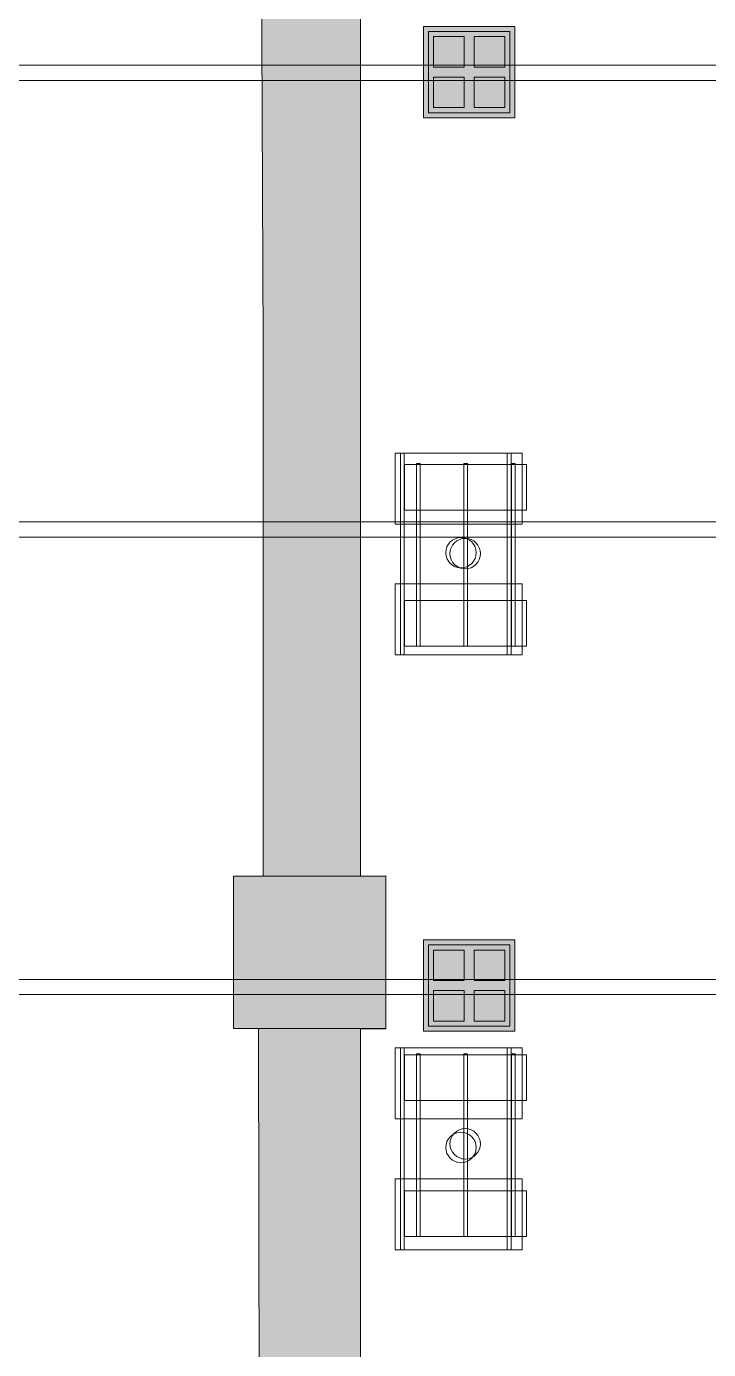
# Model space of a CAD drawing. Header units: inches. Extents: x -10671 to 1761, y -674 to 7170.
# Drawn here: x -3073 to -2804, y 2755 to 3276 of the extents above; entities that cross this region are included whole.
import ezdxf

# ---------------------------------------------------------------- set-up
doc = ezdxf.new("R2010")
doc.units = ezdxf.units.IN
doc.header["$LTSCALE"] = 19.2
doc.header["$MEASUREMENT"] = 0
for name, color, linetype, lineweight, true_color in [('DWG-bldg-utility box', 3, 'Continuous', 18, 0x00ff00), ('PDF', 6, 'Continuous', 5, 0xff00ff), ('Venue-Ceiling-HVAC', 7, 'Continuous', 5, 0xbbbbbb), ('Venue-Rigging Steel-High', 7, 'Continuous', 5, 0x800000)]:
    doc.layers.add(name, color=color, linetype=linetype, lineweight=lineweight, true_color=true_color)
doc.layers.add('Venue-Ceiling-Lights', color=7, linetype='Continuous', lineweight=5)
doc.layers.add('Venue-Floor Pockets', color=7, linetype='Continuous', lineweight=5)

# ---------------------------------------------------------------- blocks, each defined once
blk = doc.blocks.new('FLOORBOX')
at = {"layer": 'Venue-Floor Pockets', "linetype": 'Continuous', "lineweight": 0, "true_color": 0xaaaaaa}
blk.add_hatch(color=253, dxfattribs=at).paths.add_polyline_path([(-18, 18), (18, 18), (18, -18), (-18, -18)])
at = {"layer": 'Venue-Floor Pockets', "linetype": 'Continuous', "lineweight": 0, "true_color": 0xbbbbbb}
blk.add_hatch(color=9, dxfattribs=at).paths.add_polyline_path([(-16, 16), (16, 16), (16, -16), (-16, -16)])
at = {"layer": 'Venue-Floor Pockets', "linetype": 'Continuous', "lineweight": 0, "true_color": 0xdddddd}
for points in [[(-14, 14), (-2, 14), (-2, 2), (-14, 2)], [(2, 14), (14, 14), (14, 2), (2, 2)], [(-14, -2), (-2, -2), (-2, -14), (-14, -14)], [(2, -2), (14, -2), (14, -14), (2, -14)]]:
    blk.add_hatch(color=254, dxfattribs=at).paths.add_polyline_path(points)
at = {"layer": 'Venue-Floor Pockets', "color": 7, "linetype": 'Continuous', "lineweight": 5, "flags": 128}
for points in [[(-18, 18), (18, 18), (18, -18), (-18, -18)], [(-16, 16), (16, 16), (16, -16), (-16, -16)], [(-14, 14), (-2, 14), (-2, 2), (-14, 2)], [(2, 14), (14, 14), (14, 2), (2, 2)], [(-14, -2), (-2, -2), (-2, -14), (-14, -14)], [(2, -2), (14, -2), (14, -14), (2, -14)]]:
    blk.add_lwpolyline(points, close=True, dxfattribs=at)
blk = doc.blocks.new('Group-1332-1')
at = {"layer": 'Venue-Ceiling-HVAC'}
for points in [[(-2991.11, 2881.37, 360.05), (-2991.11, 2881.37, 390.05), (-2991.11, 2941.37, 390.05), (-2991.11, 2941.37, 360.05)], [(-2931.11, 2881.37, 360.05), (-2991.11, 2881.37, 360.05), (-2991.11, 2941.37, 360.05), (-2931.11, 2941.37, 360.05)], [(-2931.11, 2881.37, 390.05), (-2991.11, 2881.37, 390.05), (-2991.11, 2941.37, 390.05), (-2931.11, 2941.37, 390.05)], [(-2991.11, 2941.37, 360.05), (-2991.11, 2941.37, 390.05), (-2931.11, 2941.37, 390.05), (-2931.11, 2941.37, 360.05)], [(-2931.11, 2941.37, 360.05), (-2931.11, 2941.37, 390.05), (-2931.11, 2881.37, 390.05), (-2931.11, 2881.37, 360.05)], [(-2931.11, 2881.37, 360.05), (-2931.11, 2881.37, 390.05), (-2991.11, 2881.37, 390.05), (-2991.11, 2881.37, 360.05)]]:
    blk.add_3dface(points, dxfattribs=at)
blk = doc.blocks.new('Group-1465-1')
at = {"layer": 'PDF'}
for points, invisible_edges in [([(-2905.7, 3069.7, 398), (-2905.36, 3070.83, 398), (-2904.8, 3071.87, 398), (-2905.7, 3069.7, 398)], 12), ([(-2905.7, 3067.36, 398), (-2905.7, 3069.7, 398), (-2904.8, 3071.87, 398), (-2905.7, 3067.36, 398)], 15), ([(-2904.05, 3064.29, 398), (-2905.7, 3067.36, 398), (-2904.8, 3071.87, 398), (-2904.05, 3064.29, 398)], 15), ([(-2904.8, 3071.87, 388), (-2905.36, 3070.83, 388), (-2905.7, 3069.7, 388), (-2904.8, 3071.87, 388)], 12), ([(-2904.8, 3071.87, 388), (-2905.7, 3069.7, 388), (-2905.7, 3067.36, 388), (-2904.8, 3071.87, 388)], 15), ([(-2904.8, 3071.87, 388), (-2905.7, 3067.36, 388), (-2904.05, 3064.29, 388), (-2904.8, 3071.87, 388)], 15), ([(-2904.8, 3071.87, 398), (-2903.15, 3073.52, 398), (-2899.81, 3074.53, 398), (-2904.8, 3071.87, 398)], 15), ([(-2904.8, 3071.87, 398), (-2899.81, 3074.53, 398), (-2894.82, 3071.87, 398), (-2904.8, 3071.87, 398)], 15), ([(-2899.81, 3074.53, 388), (-2903.15, 3073.52, 388), (-2904.8, 3071.87, 388), (-2899.81, 3074.53, 388)], 15), ([(-2894.82, 3071.87, 388), (-2899.81, 3074.53, 388), (-2904.8, 3071.87, 388), (-2894.82, 3071.87, 388)], 15), ([(-2904.8, 3071.87, 398), (-2904.05, 3072.78, 398), (-2903.15, 3073.52, 398), (-2904.8, 3071.87, 398)], 12), ([(-2903.15, 3073.52, 388), (-2904.05, 3072.78, 388), (-2904.8, 3071.87, 388), (-2903.15, 3073.52, 388)], 12), ([(-2904.05, 3064.29, 398), (-2904.8, 3071.87, 398), (-2894.82, 3071.87, 398), (-2904.05, 3064.29, 398)], 15), ([(-2904.8, 3071.87, 388), (-2904.05, 3064.29, 388), (-2895.57, 3064.29, 388), (-2904.8, 3071.87, 388)], 15), ([(-2895.57, 3064.29, 388), (-2894.82, 3071.87, 388), (-2904.8, 3071.87, 388), (-2895.57, 3064.29, 388)], 15), ([(-2894.82, 3071.87, 398), (-2895.57, 3064.29, 398), (-2904.05, 3064.29, 398), (-2894.82, 3071.87, 398)], 15), ([(-2903.15, 3073.52, 398), (-2902.11, 3074.08, 398), (-2899.81, 3074.53, 398), (-2903.15, 3073.52, 398)], 14), ([(-2899.81, 3074.53, 388), (-2902.11, 3074.08, 388), (-2903.15, 3073.52, 388), (-2899.81, 3074.53, 388)], 13), ([(-2902.11, 3074.08, 398), (-2900.98, 3074.42, 398), (-2899.81, 3074.53, 398), (-2902.11, 3074.08, 398)], 12), ([(-2899.81, 3074.53, 388), (-2900.98, 3074.42, 388), (-2902.11, 3074.08, 388), (-2899.81, 3074.53, 388)], 12), ([(-2899.81, 3074.53, 398), (-2898.64, 3074.42, 398), (-2896.48, 3073.52, 398), (-2899.81, 3074.53, 398)], 14), ([(-2899.81, 3074.53, 398), (-2896.48, 3073.52, 398), (-2894.82, 3071.87, 398), (-2899.81, 3074.53, 398)], 15), ([(-2896.48, 3073.52, 388), (-2898.64, 3074.42, 388), (-2899.81, 3074.53, 388), (-2896.48, 3073.52, 388)], 13), ([(-2894.82, 3071.87, 388), (-2896.48, 3073.52, 388), (-2899.81, 3074.53, 388), (-2894.82, 3071.87, 388)], 15), ([(-2898.64, 3074.42, 398), (-2897.52, 3074.08, 398), (-2896.48, 3073.52, 398), (-2898.64, 3074.42, 398)], 12), ([(-2896.48, 3073.52, 388), (-2897.52, 3074.08, 388), (-2898.64, 3074.42, 388), (-2896.48, 3073.52, 388)], 12), ([(-2896.48, 3073.52, 398), (-2895.57, 3072.78, 398), (-2894.82, 3071.87, 398), (-2896.48, 3073.52, 398)], 12), ([(-2894.82, 3071.87, 388), (-2895.57, 3072.78, 388), (-2896.48, 3073.52, 388), (-2894.82, 3071.87, 388)], 12), ([(-2894.82, 3071.87, 398), (-2893.93, 3067.36, 398), (-2895.57, 3064.29, 398), (-2894.82, 3071.87, 398)], 15), ([(-2895.57, 3064.29, 388), (-2893.93, 3067.36, 388), (-2894.82, 3071.87, 388), (-2895.57, 3064.29, 388)], 15), ([(-2894.82, 3071.87, 398), (-2894.27, 3070.83, 398), (-2893.93, 3069.7, 398), (-2894.82, 3071.87, 398)], 12), ([(-2894.82, 3071.87, 398), (-2893.93, 3069.7, 398), (-2893.93, 3067.36, 398), (-2894.82, 3071.87, 398)], 15), ([(-2893.93, 3069.7, 388), (-2894.27, 3070.83, 388), (-2894.82, 3071.87, 388), (-2893.93, 3069.7, 388)], 12), ([(-2893.93, 3067.36, 388), (-2893.93, 3069.7, 388), (-2894.82, 3071.87, 388), (-2893.93, 3067.36, 388)], 15), ([(-2905.7, 3067.36, 398), (-2905.81, 3068.53, 398), (-2905.7, 3069.7, 398), (-2905.7, 3067.36, 398)], 12), ([(-2905.7, 3069.7, 388), (-2905.81, 3068.53, 388), (-2905.7, 3067.36, 388), (-2905.7, 3069.7, 388)], 12), ([(-2904.05, 3064.29, 398), (-2905.36, 3066.24, 398), (-2905.7, 3067.36, 398), (-2904.05, 3064.29, 398)], 13), ([(-2905.7, 3067.36, 388), (-2905.36, 3066.24, 388), (-2904.05, 3064.29, 388), (-2905.7, 3067.36, 388)], 14), ([(-2904.05, 3064.29, 398), (-2904.8, 3065.2, 398), (-2905.36, 3066.24, 398), (-2904.05, 3064.29, 398)], 12), ([(-2905.36, 3066.24, 388), (-2904.8, 3065.2, 388), (-2904.05, 3064.29, 388), (-2905.36, 3066.24, 388)], 12), ([(-2893.93, 3067.36, 398), (-2894.27, 3066.24, 398), (-2895.57, 3064.29, 398), (-2893.93, 3067.36, 398)], 14), ([(-2895.57, 3064.29, 388), (-2894.27, 3066.24, 388), (-2893.93, 3067.36, 388), (-2895.57, 3064.29, 388)], 13), ([(-2894.27, 3066.24, 398), (-2894.82, 3065.2, 398), (-2895.57, 3064.29, 398), (-2894.27, 3066.24, 398)], 12), ([(-2895.57, 3064.29, 388), (-2894.82, 3065.2, 388), (-2894.27, 3066.24, 388), (-2895.57, 3064.29, 388)], 12), ([(-2893.93, 3069.7, 398), (-2893.81, 3068.53, 398), (-2893.93, 3067.36, 398), (-2893.93, 3069.7, 398)], 12), ([(-2893.93, 3067.36, 388), (-2893.81, 3068.53, 388), (-2893.93, 3069.7, 388), (-2893.93, 3067.36, 388)], 12), ([(-2902.11, 3062.99, 398), (-2903.15, 3063.54, 398), (-2904.05, 3064.29, 398), (-2902.11, 3062.99, 398)], 12), ([(-2899.81, 3062.53, 398), (-2902.11, 3062.99, 398), (-2904.05, 3064.29, 398), (-2899.81, 3062.53, 398)], 15), ([(-2895.57, 3064.29, 398), (-2899.81, 3062.53, 398), (-2904.05, 3064.29, 398), (-2895.57, 3064.29, 398)], 15), ([(-2904.05, 3064.29, 388), (-2903.15, 3063.54, 388), (-2902.11, 3062.99, 388), (-2904.05, 3064.29, 388)], 12), ([(-2904.05, 3064.29, 388), (-2902.11, 3062.99, 388), (-2899.81, 3062.53, 388), (-2904.05, 3064.29, 388)], 15), ([(-2904.05, 3064.29, 388), (-2899.81, 3062.53, 388), (-2895.57, 3064.29, 388), (-2904.05, 3064.29, 388)], 15), ([(-2899.81, 3062.53, 398), (-2900.98, 3062.65, 398), (-2902.11, 3062.99, 398), (-2899.81, 3062.53, 398)], 12), ([(-2902.11, 3062.99, 388), (-2900.98, 3062.65, 388), (-2899.81, 3062.53, 388), (-2902.11, 3062.99, 388)], 12), ([(-2895.57, 3064.29, 398), (-2896.48, 3063.54, 398), (-2899.81, 3062.53, 398), (-2895.57, 3064.29, 398)], 14), ([(-2899.81, 3062.53, 388), (-2896.48, 3063.54, 388), (-2895.57, 3064.29, 388), (-2899.81, 3062.53, 388)], 13), ([(-2896.48, 3063.54, 398), (-2898.64, 3062.65, 398), (-2899.81, 3062.53, 398), (-2896.48, 3063.54, 398)], 13), ([(-2899.81, 3062.53, 388), (-2898.64, 3062.65, 388), (-2896.48, 3063.54, 388), (-2899.81, 3062.53, 388)], 14), ([(-2896.48, 3063.54, 398), (-2897.52, 3062.99, 398), (-2898.64, 3062.65, 398), (-2896.48, 3063.54, 398)], 12), ([(-2898.64, 3062.65, 388), (-2897.52, 3062.99, 388), (-2896.48, 3063.54, 388), (-2898.64, 3062.65, 388)], 12)]:
    blk.add_3dface(points, dxfattribs=dict(at, invisible_edges=invisible_edges))
for points in [[(-2905.36, 3070.83, 388), (-2905.36, 3070.83, 398), (-2904.8, 3071.87, 398), (-2904.8, 3071.87, 388)], [(-2904.8, 3071.87, 388), (-2904.8, 3071.87, 398), (-2904.05, 3072.78, 398), (-2904.05, 3072.78, 388)], [(-2904.05, 3072.78, 388), (-2904.05, 3072.78, 398), (-2903.15, 3073.52, 398), (-2903.15, 3073.52, 388)], [(-2903.15, 3073.52, 388), (-2903.15, 3073.52, 398), (-2902.11, 3074.08, 398), (-2902.11, 3074.08, 388)], [(-2902.11, 3074.08, 388), (-2902.11, 3074.08, 398), (-2900.98, 3074.42, 398), (-2900.98, 3074.42, 388)], [(-2900.98, 3074.42, 388), (-2900.98, 3074.42, 398), (-2899.81, 3074.53, 398), (-2899.81, 3074.53, 388)], [(-2899.81, 3074.53, 388), (-2899.81, 3074.53, 398), (-2898.64, 3074.42, 398), (-2898.64, 3074.42, 388)], [(-2898.64, 3074.42, 388), (-2898.64, 3074.42, 398), (-2897.52, 3074.08, 398), (-2897.52, 3074.08, 388)], [(-2897.52, 3074.08, 388), (-2897.52, 3074.08, 398), (-2896.48, 3073.52, 398), (-2896.48, 3073.52, 388)], [(-2896.48, 3073.52, 388), (-2896.48, 3073.52, 398), (-2895.57, 3072.78, 398), (-2895.57, 3072.78, 388)], [(-2895.57, 3072.78, 388), (-2895.57, 3072.78, 398), (-2894.82, 3071.87, 398), (-2894.82, 3071.87, 388)], [(-2894.82, 3071.87, 388), (-2894.82, 3071.87, 398), (-2894.27, 3070.83, 398), (-2894.27, 3070.83, 388)], [(-2905.81, 3068.53, 388), (-2905.81, 3068.53, 398), (-2905.7, 3069.7, 398), (-2905.7, 3069.7, 388)], [(-2905.7, 3067.36, 388), (-2905.7, 3067.36, 398), (-2905.81, 3068.53, 398), (-2905.81, 3068.53, 388)], [(-2905.7, 3069.7, 388), (-2905.7, 3069.7, 398), (-2905.36, 3070.83, 398), (-2905.36, 3070.83, 388)], [(-2905.36, 3066.24, 388), (-2905.36, 3066.24, 398), (-2905.7, 3067.36, 398), (-2905.7, 3067.36, 388)], [(-2904.8, 3065.2, 388), (-2904.8, 3065.2, 398), (-2905.36, 3066.24, 398), (-2905.36, 3066.24, 388)], [(-2894.27, 3066.24, 388), (-2894.27, 3066.24, 398), (-2894.82, 3065.2, 398), (-2894.82, 3065.2, 388)], [(-2894.27, 3070.83, 388), (-2894.27, 3070.83, 398), (-2893.93, 3069.7, 398), (-2893.93, 3069.7, 388)], [(-2893.93, 3067.36, 388), (-2893.93, 3067.36, 398), (-2894.27, 3066.24, 398), (-2894.27, 3066.24, 388)], [(-2893.93, 3069.7, 388), (-2893.93, 3069.7, 398), (-2893.81, 3068.53, 398), (-2893.81, 3068.53, 388)], [(-2893.81, 3068.53, 388), (-2893.81, 3068.53, 398), (-2893.93, 3067.36, 398), (-2893.93, 3067.36, 388)], [(-2904.05, 3064.29, 388), (-2904.05, 3064.29, 398), (-2904.8, 3065.2, 398), (-2904.8, 3065.2, 388)], [(-2903.15, 3063.54, 388), (-2903.15, 3063.54, 398), (-2904.05, 3064.29, 398), (-2904.05, 3064.29, 388)], [(-2902.11, 3062.99, 388), (-2902.11, 3062.99, 398), (-2903.15, 3063.54, 398), (-2903.15, 3063.54, 388)], [(-2900.98, 3062.65, 388), (-2900.98, 3062.65, 398), (-2902.11, 3062.99, 398), (-2902.11, 3062.99, 388)], [(-2899.81, 3062.53, 388), (-2899.81, 3062.53, 398), (-2900.98, 3062.65, 398), (-2900.98, 3062.65, 388)], [(-2898.64, 3062.65, 388), (-2898.64, 3062.65, 398), (-2899.81, 3062.53, 398), (-2899.81, 3062.53, 388)], [(-2897.52, 3062.99, 388), (-2897.52, 3062.99, 398), (-2898.64, 3062.65, 398), (-2898.64, 3062.65, 388)], [(-2896.48, 3063.54, 388), (-2896.48, 3063.54, 398), (-2897.52, 3062.99, 398), (-2897.52, 3062.99, 388)], [(-2895.57, 3064.29, 388), (-2895.57, 3064.29, 398), (-2896.48, 3063.54, 398), (-2896.48, 3063.54, 388)], [(-2894.82, 3065.2, 388), (-2894.82, 3065.2, 398), (-2895.57, 3064.29, 398), (-2895.57, 3064.29, 388)]]:
    blk.add_3dface(points, dxfattribs=at)
blk = doc.blocks.new('Group-1466-1')
at = {"layer": 'PDF'}
for points in [[(-2923.69, 3103.64, 393.91), (-2923.69, 3103.64, 397.91), (-2875.69, 3103.64, 397.91), (-2875.69, 3103.64, 393.91)], [(-2923.69, 3085.64, 393.91), (-2923.69, 3085.64, 397.91), (-2923.69, 3103.64, 397.91), (-2923.69, 3103.64, 393.91)], [(-2875.69, 3103.64, 397.91), (-2923.69, 3103.64, 397.91), (-2923.69, 3085.64, 397.91), (-2875.69, 3085.64, 397.91)], [(-2875.69, 3085.64, 393.91), (-2923.69, 3085.64, 393.91), (-2923.69, 3103.64, 393.91), (-2875.69, 3103.64, 393.91)], [(-2875.69, 3103.64, 393.91), (-2875.69, 3103.64, 397.91), (-2875.69, 3085.64, 397.91), (-2875.69, 3085.64, 393.91)], [(-2875.69, 3085.64, 393.91), (-2875.69, 3085.64, 397.91), (-2923.69, 3085.64, 397.91), (-2923.69, 3085.64, 393.91)]]:
    blk.add_3dface(points, dxfattribs=at)
blk = doc.blocks.new('Group-1467-1')
at = {"layer": 'PDF'}
for points in [[(-2881.58, 3104.03, 397.97), (-2881.58, 3104.03, 398.97), (-2880.08, 3104.03, 398.97), (-2880.08, 3104.03, 397.97)], [(-2881.58, 3032.03, 397.97), (-2881.58, 3032.03, 398.97), (-2881.58, 3104.03, 398.97), (-2881.58, 3104.03, 397.97)], [(-2880.08, 3104.03, 398.97), (-2881.58, 3104.03, 398.97), (-2881.58, 3032.03, 398.97), (-2880.08, 3032.03, 398.97)], [(-2880.08, 3032.03, 397.97), (-2881.58, 3032.03, 397.97), (-2881.58, 3104.03, 397.97), (-2880.08, 3104.03, 397.97)], [(-2880.08, 3104.03, 397.97), (-2880.08, 3104.03, 398.97), (-2880.08, 3032.03, 398.97), (-2880.08, 3032.03, 397.97)], [(-2880.08, 3032.03, 397.97), (-2880.08, 3032.03, 398.97), (-2881.58, 3032.03, 398.97), (-2881.58, 3032.03, 397.97)]]:
    blk.add_3dface(points, dxfattribs=at)
blk = doc.blocks.new('Group-1468-1')
at = {"layer": 'PDF'}
for points in [[(-2900.4, 3104.03, 397.97), (-2900.4, 3104.03, 398.97), (-2898.9, 3104.03, 398.97), (-2898.9, 3104.03, 397.97)], [(-2900.4, 3032.03, 397.97), (-2900.4, 3032.03, 398.97), (-2900.4, 3104.03, 398.97), (-2900.4, 3104.03, 397.97)], [(-2898.9, 3104.03, 398.97), (-2900.4, 3104.03, 398.97), (-2900.4, 3032.03, 398.97), (-2898.9, 3032.03, 398.97)], [(-2898.9, 3032.03, 397.97), (-2900.4, 3032.03, 397.97), (-2900.4, 3104.03, 397.97), (-2898.9, 3104.03, 397.97)], [(-2898.9, 3104.03, 397.97), (-2898.9, 3104.03, 398.97), (-2898.9, 3032.03, 398.97), (-2898.9, 3032.03, 397.97)], [(-2898.9, 3032.03, 397.97), (-2898.9, 3032.03, 398.97), (-2900.4, 3032.03, 398.97), (-2900.4, 3032.03, 397.97)]]:
    blk.add_3dface(points, dxfattribs=at)
blk = doc.blocks.new('Group-1469-1')
at = {"layer": 'PDF'}
for points in [[(-2919, 3104.03, 397.97), (-2919, 3104.03, 398.97), (-2917.5, 3104.03, 398.97), (-2917.5, 3104.03, 397.97)], [(-2919, 3032.03, 397.97), (-2919, 3032.03, 398.97), (-2919, 3104.03, 398.97), (-2919, 3104.03, 397.97)], [(-2917.5, 3104.03, 398.97), (-2919, 3104.03, 398.97), (-2919, 3032.03, 398.97), (-2917.5, 3032.03, 398.97)], [(-2917.5, 3032.03, 397.97), (-2919, 3032.03, 397.97), (-2919, 3104.03, 397.97), (-2917.5, 3104.03, 397.97)], [(-2917.5, 3104.03, 397.97), (-2917.5, 3104.03, 398.97), (-2917.5, 3032.03, 398.97), (-2917.5, 3032.03, 397.97)], [(-2917.5, 3032.03, 397.97), (-2917.5, 3032.03, 398.97), (-2919, 3032.03, 398.97), (-2919, 3032.03, 397.97)]]:
    blk.add_3dface(points, dxfattribs=at)
blk = doc.blocks.new('Group-1470-1')
at = {"layer": 'PDF'}
for points in [[(-2923.69, 3050.01, 393.91), (-2923.69, 3050.01, 397.91), (-2875.69, 3050.01, 397.91), (-2875.69, 3050.01, 393.91)], [(-2923.69, 3032.01, 393.91), (-2923.69, 3032.01, 397.91), (-2923.69, 3050.01, 397.91), (-2923.69, 3050.01, 393.91)], [(-2875.69, 3050.01, 397.91), (-2923.69, 3050.01, 397.91), (-2923.69, 3032.01, 397.91), (-2875.69, 3032.01, 397.91)], [(-2875.69, 3032.01, 393.91), (-2923.69, 3032.01, 393.91), (-2923.69, 3050.01, 393.91), (-2875.69, 3050.01, 393.91)], [(-2875.69, 3050.01, 393.91), (-2875.69, 3050.01, 397.91), (-2875.69, 3032.01, 397.91), (-2875.69, 3032.01, 393.91)], [(-2875.69, 3032.01, 393.91), (-2875.69, 3032.01, 397.91), (-2923.69, 3032.01, 397.91), (-2923.69, 3032.01, 393.91)]]:
    blk.add_3dface(points, dxfattribs=at)
blk = doc.blocks.new('Group-1471-1')
at = {"layer": 'PDF'}
for name in ['Group-1466-1', 'Group-1469-1', 'Group-1468-1', 'Group-1467-1', 'Group-1465-1', 'Group-1470-1']:
    blk.add_blockref(name, (0, 0), dxfattribs=at)
blk = doc.blocks.new('Group-1472-1')
at = {"layer": 'PDF'}
for points, invisible_edges in [([(-2905.81, 2835.9, 398), (-2904.8, 2839.24, 398), (-2899.81, 2841.9, 398), (-2905.81, 2835.9, 398)], 15), ([(-2905.81, 2835.9, 398), (-2899.81, 2841.9, 398), (-2894.82, 2832.57, 398), (-2905.81, 2835.9, 398)], 15), ([(-2899.81, 2841.9, 388), (-2904.8, 2839.24, 388), (-2905.81, 2835.9, 388), (-2899.81, 2841.9, 388)], 15), ([(-2905.81, 2835.9, 388), (-2894.82, 2832.57, 388), (-2899.81, 2841.9, 388), (-2905.81, 2835.9, 388)], 15), ([(-2905.81, 2835.9, 398), (-2905.36, 2838.2, 398), (-2904.8, 2839.24, 398), (-2905.81, 2835.9, 398)], 13), ([(-2904.8, 2839.24, 388), (-2905.36, 2838.2, 388), (-2905.81, 2835.9, 388), (-2904.8, 2839.24, 388)], 14), ([(-2905.81, 2835.9, 398), (-2905.7, 2837.07, 398), (-2905.36, 2838.2, 398), (-2905.81, 2835.9, 398)], 12), ([(-2905.36, 2838.2, 388), (-2905.7, 2837.07, 388), (-2905.81, 2835.9, 388), (-2905.36, 2838.2, 388)], 12), ([(-2904.8, 2839.24, 398), (-2902.11, 2841.45, 398), (-2899.81, 2841.9, 398), (-2904.8, 2839.24, 398)], 15), ([(-2899.81, 2841.9, 388), (-2902.11, 2841.45, 388), (-2904.8, 2839.24, 388), (-2899.81, 2841.9, 388)], 15), ([(-2904.8, 2839.24, 398), (-2903.15, 2840.89, 398), (-2902.11, 2841.45, 398), (-2904.8, 2839.24, 398)], 13), ([(-2902.11, 2841.45, 388), (-2903.15, 2840.89, 388), (-2904.8, 2839.24, 388), (-2902.11, 2841.45, 388)], 14), ([(-2904.8, 2839.24, 398), (-2904.05, 2840.15, 398), (-2903.15, 2840.89, 398), (-2904.8, 2839.24, 398)], 12), ([(-2903.15, 2840.89, 388), (-2904.05, 2840.15, 388), (-2904.8, 2839.24, 388), (-2903.15, 2840.89, 388)], 12), ([(-2902.11, 2841.45, 398), (-2900.98, 2841.79, 398), (-2899.81, 2841.9, 398), (-2902.11, 2841.45, 398)], 12), ([(-2899.81, 2841.9, 388), (-2900.98, 2841.79, 388), (-2902.11, 2841.45, 388), (-2899.81, 2841.9, 388)], 12), ([(-2899.81, 2841.9, 398), (-2898.64, 2841.79, 398), (-2896.48, 2840.89, 398), (-2899.81, 2841.9, 398)], 14), ([(-2899.81, 2841.9, 398), (-2896.48, 2840.89, 398), (-2894.27, 2838.2, 398), (-2899.81, 2841.9, 398)], 15), ([(-2899.81, 2841.9, 398), (-2894.27, 2838.2, 398), (-2894.82, 2832.57, 398), (-2899.81, 2841.9, 398)], 15), ([(-2896.48, 2840.89, 388), (-2898.64, 2841.79, 388), (-2899.81, 2841.9, 388), (-2896.48, 2840.89, 388)], 13), ([(-2894.27, 2838.2, 388), (-2896.48, 2840.89, 388), (-2899.81, 2841.9, 388), (-2894.27, 2838.2, 388)], 15), ([(-2894.82, 2832.57, 388), (-2894.27, 2838.2, 388), (-2899.81, 2841.9, 388), (-2894.82, 2832.57, 388)], 15), ([(-2898.64, 2841.79, 398), (-2897.52, 2841.45, 398), (-2896.48, 2840.89, 398), (-2898.64, 2841.79, 398)], 12), ([(-2896.48, 2840.89, 388), (-2897.52, 2841.45, 388), (-2898.64, 2841.79, 388), (-2896.48, 2840.89, 388)], 12), ([(-2896.48, 2840.89, 398), (-2895.57, 2840.15, 398), (-2894.82, 2839.24, 398), (-2896.48, 2840.89, 398)], 12), ([(-2896.48, 2840.89, 398), (-2894.82, 2839.24, 398), (-2894.27, 2838.2, 398), (-2896.48, 2840.89, 398)], 13), ([(-2894.82, 2839.24, 388), (-2895.57, 2840.15, 388), (-2896.48, 2840.89, 388), (-2894.82, 2839.24, 388)], 12), ([(-2894.27, 2838.2, 388), (-2894.82, 2839.24, 388), (-2896.48, 2840.89, 388), (-2894.27, 2838.2, 388)], 14), ([(-2894.27, 2838.2, 398), (-2893.81, 2835.9, 398), (-2894.82, 2832.57, 398), (-2894.27, 2838.2, 398)], 15), ([(-2894.82, 2832.57, 388), (-2893.81, 2835.9, 388), (-2894.27, 2838.2, 388), (-2894.82, 2832.57, 388)], 15), ([(-2894.27, 2838.2, 398), (-2893.93, 2837.07, 398), (-2893.81, 2835.9, 398), (-2894.27, 2838.2, 398)], 12), ([(-2893.81, 2835.9, 388), (-2893.93, 2837.07, 388), (-2894.27, 2838.2, 388), (-2893.81, 2835.9, 388)], 12), ([(-2904.8, 2832.57, 398), (-2905.7, 2834.73, 398), (-2905.81, 2835.9, 398), (-2904.8, 2832.57, 398)], 13), ([(-2902.11, 2830.36, 398), (-2904.8, 2832.57, 398), (-2905.81, 2835.9, 398), (-2902.11, 2830.36, 398)], 15), ([(-2894.82, 2832.57, 398), (-2902.11, 2830.36, 398), (-2905.81, 2835.9, 398), (-2894.82, 2832.57, 398)], 15), ([(-2905.81, 2835.9, 388), (-2905.7, 2834.73, 388), (-2904.8, 2832.57, 388), (-2905.81, 2835.9, 388)], 14), ([(-2905.81, 2835.9, 388), (-2904.8, 2832.57, 388), (-2902.11, 2830.36, 388), (-2905.81, 2835.9, 388)], 15), ([(-2905.81, 2835.9, 388), (-2902.11, 2830.36, 388), (-2894.82, 2832.57, 388), (-2905.81, 2835.9, 388)], 15), ([(-2904.8, 2832.57, 398), (-2905.36, 2833.61, 398), (-2905.7, 2834.73, 398), (-2904.8, 2832.57, 398)], 12), ([(-2905.7, 2834.73, 388), (-2905.36, 2833.61, 388), (-2904.8, 2832.57, 388), (-2905.7, 2834.73, 388)], 12), ([(-2902.11, 2830.36, 398), (-2904.05, 2831.66, 398), (-2904.8, 2832.57, 398), (-2902.11, 2830.36, 398)], 13), ([(-2904.8, 2832.57, 388), (-2904.05, 2831.66, 388), (-2902.11, 2830.36, 388), (-2904.8, 2832.57, 388)], 14), ([(-2902.11, 2830.36, 398), (-2903.15, 2830.91, 398), (-2904.05, 2831.66, 398), (-2902.11, 2830.36, 398)], 12), ([(-2904.05, 2831.66, 388), (-2903.15, 2830.91, 388), (-2902.11, 2830.36, 388), (-2904.05, 2831.66, 388)], 12), ([(-2894.82, 2832.57, 398), (-2897.52, 2830.36, 398), (-2902.11, 2830.36, 398), (-2894.82, 2832.57, 398)], 15), ([(-2902.11, 2830.36, 388), (-2897.52, 2830.36, 388), (-2894.82, 2832.57, 388), (-2902.11, 2830.36, 388)], 15), ([(-2894.82, 2832.57, 398), (-2895.57, 2831.66, 398), (-2897.52, 2830.36, 398), (-2894.82, 2832.57, 398)], 14), ([(-2897.52, 2830.36, 388), (-2895.57, 2831.66, 388), (-2894.82, 2832.57, 388), (-2897.52, 2830.36, 388)], 13), ([(-2895.57, 2831.66, 398), (-2896.48, 2830.91, 398), (-2897.52, 2830.36, 398), (-2895.57, 2831.66, 398)], 12), ([(-2897.52, 2830.36, 388), (-2896.48, 2830.91, 388), (-2895.57, 2831.66, 388), (-2897.52, 2830.36, 388)], 12), ([(-2893.81, 2835.9, 398), (-2893.93, 2834.73, 398), (-2894.82, 2832.57, 398), (-2893.81, 2835.9, 398)], 14), ([(-2894.82, 2832.57, 388), (-2893.93, 2834.73, 388), (-2893.81, 2835.9, 388), (-2894.82, 2832.57, 388)], 13), ([(-2893.93, 2834.73, 398), (-2894.27, 2833.61, 398), (-2894.82, 2832.57, 398), (-2893.93, 2834.73, 398)], 12), ([(-2894.82, 2832.57, 388), (-2894.27, 2833.61, 388), (-2893.93, 2834.73, 388), (-2894.82, 2832.57, 388)], 12), ([(-2899.81, 2829.9, 398), (-2900.98, 2830.02, 398), (-2902.11, 2830.36, 398), (-2899.81, 2829.9, 398)], 12), ([(-2897.52, 2830.36, 398), (-2899.81, 2829.9, 398), (-2902.11, 2830.36, 398), (-2897.52, 2830.36, 398)], 15), ([(-2902.11, 2830.36, 388), (-2900.98, 2830.02, 388), (-2899.81, 2829.9, 388), (-2902.11, 2830.36, 388)], 12), ([(-2902.11, 2830.36, 388), (-2899.81, 2829.9, 388), (-2897.52, 2830.36, 388), (-2902.11, 2830.36, 388)], 15), ([(-2897.52, 2830.36, 398), (-2898.64, 2830.02, 398), (-2899.81, 2829.9, 398), (-2897.52, 2830.36, 398)], 12), ([(-2899.81, 2829.9, 388), (-2898.64, 2830.02, 388), (-2897.52, 2830.36, 388), (-2899.81, 2829.9, 388)], 12)]:
    blk.add_3dface(points, dxfattribs=dict(at, invisible_edges=invisible_edges))
for points in [[(-2905.81, 2835.9, 388), (-2905.81, 2835.9, 398), (-2905.7, 2837.07, 398), (-2905.7, 2837.07, 388)], [(-2905.7, 2837.07, 388), (-2905.7, 2837.07, 398), (-2905.36, 2838.2, 398), (-2905.36, 2838.2, 388)], [(-2905.36, 2838.2, 388), (-2905.36, 2838.2, 398), (-2904.8, 2839.24, 398), (-2904.8, 2839.24, 388)], [(-2904.8, 2839.24, 388), (-2904.8, 2839.24, 398), (-2904.05, 2840.15, 398), (-2904.05, 2840.15, 388)], [(-2904.05, 2840.15, 388), (-2904.05, 2840.15, 398), (-2903.15, 2840.89, 398), (-2903.15, 2840.89, 388)], [(-2903.15, 2840.89, 388), (-2903.15, 2840.89, 398), (-2902.11, 2841.45, 398), (-2902.11, 2841.45, 388)], [(-2902.11, 2841.45, 388), (-2902.11, 2841.45, 398), (-2900.98, 2841.79, 398), (-2900.98, 2841.79, 388)], [(-2900.98, 2841.79, 388), (-2900.98, 2841.79, 398), (-2899.81, 2841.9, 398), (-2899.81, 2841.9, 388)], [(-2899.81, 2841.9, 388), (-2899.81, 2841.9, 398), (-2898.64, 2841.79, 398), (-2898.64, 2841.79, 388)], [(-2898.64, 2841.79, 388), (-2898.64, 2841.79, 398), (-2897.52, 2841.45, 398), (-2897.52, 2841.45, 388)], [(-2897.52, 2841.45, 388), (-2897.52, 2841.45, 398), (-2896.48, 2840.89, 398), (-2896.48, 2840.89, 388)], [(-2896.48, 2840.89, 388), (-2896.48, 2840.89, 398), (-2895.57, 2840.15, 398), (-2895.57, 2840.15, 388)], [(-2895.57, 2840.15, 388), (-2895.57, 2840.15, 398), (-2894.82, 2839.24, 398), (-2894.82, 2839.24, 388)], [(-2894.82, 2839.24, 388), (-2894.82, 2839.24, 398), (-2894.27, 2838.2, 398), (-2894.27, 2838.2, 388)], [(-2894.27, 2838.2, 388), (-2894.27, 2838.2, 398), (-2893.93, 2837.07, 398), (-2893.93, 2837.07, 388)], [(-2893.93, 2837.07, 388), (-2893.93, 2837.07, 398), (-2893.81, 2835.9, 398), (-2893.81, 2835.9, 388)], [(-2905.7, 2834.73, 388), (-2905.7, 2834.73, 398), (-2905.81, 2835.9, 398), (-2905.81, 2835.9, 388)], [(-2905.36, 2833.61, 388), (-2905.36, 2833.61, 398), (-2905.7, 2834.73, 398), (-2905.7, 2834.73, 388)], [(-2904.8, 2832.57, 388), (-2904.8, 2832.57, 398), (-2905.36, 2833.61, 398), (-2905.36, 2833.61, 388)], [(-2904.05, 2831.66, 388), (-2904.05, 2831.66, 398), (-2904.8, 2832.57, 398), (-2904.8, 2832.57, 388)], [(-2903.15, 2830.91, 388), (-2903.15, 2830.91, 398), (-2904.05, 2831.66, 398), (-2904.05, 2831.66, 388)], [(-2895.57, 2831.66, 388), (-2895.57, 2831.66, 398), (-2896.48, 2830.91, 398), (-2896.48, 2830.91, 388)], [(-2894.82, 2832.57, 388), (-2894.82, 2832.57, 398), (-2895.57, 2831.66, 398), (-2895.57, 2831.66, 388)], [(-2894.27, 2833.61, 388), (-2894.27, 2833.61, 398), (-2894.82, 2832.57, 398), (-2894.82, 2832.57, 388)], [(-2893.93, 2834.73, 388), (-2893.93, 2834.73, 398), (-2894.27, 2833.61, 398), (-2894.27, 2833.61, 388)], [(-2893.81, 2835.9, 388), (-2893.81, 2835.9, 398), (-2893.93, 2834.73, 398), (-2893.93, 2834.73, 388)], [(-2902.11, 2830.36, 388), (-2902.11, 2830.36, 398), (-2903.15, 2830.91, 398), (-2903.15, 2830.91, 388)], [(-2900.98, 2830.02, 388), (-2900.98, 2830.02, 398), (-2902.11, 2830.36, 398), (-2902.11, 2830.36, 388)], [(-2899.81, 2829.9, 388), (-2899.81, 2829.9, 398), (-2900.98, 2830.02, 398), (-2900.98, 2830.02, 388)], [(-2898.64, 2830.02, 388), (-2898.64, 2830.02, 398), (-2899.81, 2829.9, 398), (-2899.81, 2829.9, 388)], [(-2897.52, 2830.36, 388), (-2897.52, 2830.36, 398), (-2898.64, 2830.02, 398), (-2898.64, 2830.02, 388)], [(-2896.48, 2830.91, 388), (-2896.48, 2830.91, 398), (-2897.52, 2830.36, 398), (-2897.52, 2830.36, 388)]]:
    blk.add_3dface(points, dxfattribs=at)
blk = doc.blocks.new('Group-1473-1')
at = {"layer": 'PDF'}
for points in [[(-2923.69, 2871.01, 393.91), (-2923.69, 2871.01, 397.91), (-2875.69, 2871.01, 397.91), (-2875.69, 2871.01, 393.91)], [(-2923.69, 2853.01, 393.91), (-2923.69, 2853.01, 397.91), (-2923.69, 2871.01, 397.91), (-2923.69, 2871.01, 393.91)], [(-2875.69, 2871.01, 397.91), (-2923.69, 2871.01, 397.91), (-2923.69, 2853.01, 397.91), (-2875.69, 2853.01, 397.91)], [(-2875.69, 2853.01, 393.91), (-2923.69, 2853.01, 393.91), (-2923.69, 2871.01, 393.91), (-2875.69, 2871.01, 393.91)], [(-2875.69, 2871.01, 393.91), (-2875.69, 2871.01, 397.91), (-2875.69, 2853.01, 397.91), (-2875.69, 2853.01, 393.91)], [(-2875.69, 2853.01, 393.91), (-2875.69, 2853.01, 397.91), (-2923.69, 2853.01, 397.91), (-2923.69, 2853.01, 393.91)]]:
    blk.add_3dface(points, dxfattribs=at)
blk = doc.blocks.new('Group-1474-1')
at = {"layer": 'PDF'}
for points in [[(-2881.58, 2871.4, 397.97), (-2881.58, 2871.4, 398.97), (-2880.08, 2871.4, 398.97), (-2880.08, 2871.4, 397.97)], [(-2881.58, 2799.4, 397.97), (-2881.58, 2799.4, 398.97), (-2881.58, 2871.4, 398.97), (-2881.58, 2871.4, 397.97)], [(-2880.08, 2871.4, 398.97), (-2881.58, 2871.4, 398.97), (-2881.58, 2799.4, 398.97), (-2880.08, 2799.4, 398.97)], [(-2880.08, 2799.4, 397.97), (-2881.58, 2799.4, 397.97), (-2881.58, 2871.4, 397.97), (-2880.08, 2871.4, 397.97)], [(-2880.08, 2871.4, 397.97), (-2880.08, 2871.4, 398.97), (-2880.08, 2799.4, 398.97), (-2880.08, 2799.4, 397.97)], [(-2880.08, 2799.4, 397.97), (-2880.08, 2799.4, 398.97), (-2881.58, 2799.4, 398.97), (-2881.58, 2799.4, 397.97)]]:
    blk.add_3dface(points, dxfattribs=at)
blk = doc.blocks.new('Group-1475-1')
at = {"layer": 'PDF'}
for points in [[(-2900.4, 2871.4, 397.97), (-2900.4, 2871.4, 398.97), (-2898.9, 2871.4, 398.97), (-2898.9, 2871.4, 397.97)], [(-2900.4, 2799.4, 397.97), (-2900.4, 2799.4, 398.97), (-2900.4, 2871.4, 398.97), (-2900.4, 2871.4, 397.97)], [(-2898.9, 2871.4, 398.97), (-2900.4, 2871.4, 398.97), (-2900.4, 2799.4, 398.97), (-2898.9, 2799.4, 398.97)], [(-2898.9, 2799.4, 397.97), (-2900.4, 2799.4, 397.97), (-2900.4, 2871.4, 397.97), (-2898.9, 2871.4, 397.97)], [(-2898.9, 2871.4, 397.97), (-2898.9, 2871.4, 398.97), (-2898.9, 2799.4, 398.97), (-2898.9, 2799.4, 397.97)], [(-2898.9, 2799.4, 397.97), (-2898.9, 2799.4, 398.97), (-2900.4, 2799.4, 398.97), (-2900.4, 2799.4, 397.97)]]:
    blk.add_3dface(points, dxfattribs=at)
blk = doc.blocks.new('Group-1476-1')
at = {"layer": 'PDF'}
for points in [[(-2919, 2871.4, 397.97), (-2919, 2871.4, 398.97), (-2917.5, 2871.4, 398.97), (-2917.5, 2871.4, 397.97)], [(-2919, 2799.4, 397.97), (-2919, 2799.4, 398.97), (-2919, 2871.4, 398.97), (-2919, 2871.4, 397.97)], [(-2917.5, 2871.4, 398.97), (-2919, 2871.4, 398.97), (-2919, 2799.4, 398.97), (-2917.5, 2799.4, 398.97)], [(-2917.5, 2799.4, 397.97), (-2919, 2799.4, 397.97), (-2919, 2871.4, 397.97), (-2917.5, 2871.4, 397.97)], [(-2917.5, 2871.4, 397.97), (-2917.5, 2871.4, 398.97), (-2917.5, 2799.4, 398.97), (-2917.5, 2799.4, 397.97)], [(-2917.5, 2799.4, 397.97), (-2917.5, 2799.4, 398.97), (-2919, 2799.4, 398.97), (-2919, 2799.4, 397.97)]]:
    blk.add_3dface(points, dxfattribs=at)
blk = doc.blocks.new('Group-1477-1')
at = {"layer": 'PDF'}
for points in [[(-2923.69, 2817.38, 393.91), (-2923.69, 2817.38, 397.91), (-2875.69, 2817.38, 397.91), (-2875.69, 2817.38, 393.91)], [(-2923.69, 2799.38, 393.91), (-2923.69, 2799.38, 397.91), (-2923.69, 2817.38, 397.91), (-2923.69, 2817.38, 393.91)], [(-2875.69, 2817.38, 397.91), (-2923.69, 2817.38, 397.91), (-2923.69, 2799.38, 397.91), (-2875.69, 2799.38, 397.91)], [(-2875.69, 2799.38, 393.91), (-2923.69, 2799.38, 393.91), (-2923.69, 2817.38, 393.91), (-2875.69, 2817.38, 393.91)], [(-2875.69, 2817.38, 393.91), (-2875.69, 2817.38, 397.91), (-2875.69, 2799.38, 397.91), (-2875.69, 2799.38, 393.91)], [(-2875.69, 2799.38, 393.91), (-2875.69, 2799.38, 397.91), (-2923.69, 2799.38, 397.91), (-2923.69, 2799.38, 393.91)]]:
    blk.add_3dface(points, dxfattribs=at)
blk = doc.blocks.new('Group-1478-1')
at = {"layer": 'PDF'}
for name in ['Group-1473-1', 'Group-1476-1', 'Group-1475-1', 'Group-1474-1', 'Group-1472-1', 'Group-1477-1']:
    blk.add_blockref(name, (0, 0), dxfattribs=at)
blk = doc.blocks.new('Group-2721-1')
at = {"layer": 'Venue-Ceiling-Lights', "color": 7, "linetype": 'Continuous', "lineweight": 5, "flags": 128}
for points in [[(-2927.4, 3108.18), (-2877.4, 3108.18), (-2877.4, 3080.18), (-2927.4, 3080.18)], [(-2925.34, 3108.18), (-2923.84, 3108.18), (-2923.84, 3028.59), (-2925.34, 3028.59)], [(-2883.25, 3108.18), (-2881.75, 3108.18), (-2881.75, 3028.59), (-2883.25, 3028.59)], [(-2927.4, 3056.59), (-2877.4, 3056.59), (-2877.4, 3028.59), (-2927.4, 3028.59)]]:
    blk.add_lwpolyline(points, close=True, dxfattribs=at)
at = {"layer": 'Venue-Ceiling-Lights', "color": 7, "linetype": 'Continuous', "lineweight": 5}
blk.add_circle((-2901.48, 3068.89), 6, dxfattribs=at)
blk = doc.blocks.new('Group-2727-1')
at = {"layer": 'Venue-Ceiling-Lights', "color": 7, "linetype": 'Continuous', "lineweight": 5, "flags": 128}
for points in [[(-2927.4, 2873.76), (-2877.4, 2873.76), (-2877.4, 2845.76), (-2927.4, 2845.76)], [(-2925.34, 2873.76), (-2923.84, 2873.76), (-2923.84, 2794.17), (-2925.34, 2794.17)], [(-2883.25, 2873.76), (-2881.75, 2873.76), (-2881.75, 2794.17), (-2883.25, 2794.17)], [(-2927.4, 2822.17), (-2877.4, 2822.17), (-2877.4, 2794.17), (-2927.4, 2794.17)]]:
    blk.add_lwpolyline(points, close=True, dxfattribs=at)
at = {"layer": 'Venue-Ceiling-Lights', "color": 7, "linetype": 'Continuous', "lineweight": 5}
blk.add_circle((-2901.48, 2834.47), 6, dxfattribs=at)

msp = doc.modelspace()

# ---------------------------------------------------------------- hatches: boundary and pattern name
at = {"layer": 'Venue-Ceiling-HVAC', "linetype": 'Continuous', "lineweight": 0, "true_color": 0xbbbbbb}
msp.add_hatch(color=9, dxfattribs=at).paths.add_polyline_path([(-2934.73, 3904.54), (-2994.73, 3904.54), (-2994.73, 3844.54), (-2981.63, 3844.54), (-2981.29, 3637.21), (-2990.6, 3637.04), (-2990.6, 3574.45), (-2981.29, 3574.48), (-2979.48, 3151.17), (-2979.48, 2941.4), (-2991.11, 2941.37), (-2991.11, 2881.37), (-2981.29, 2881.37), (-2980.11, 2221.31), (-2990.6, 2221.31), (-2990.6, 2161.31), (-2980.7, 2161.31), (-2979.48, 1738.18), (-2991.11, 1738.29), (-2991.05, 1678.22), (-2981.22, 1678.11), (-2981.29, 1043.04), (-2990.6, 1043.04), (-2991.34, 981.07), (-2927.71, 980.41), (-2926.97, 1043.04), (-2942.91, 1043.04), (-2942.35, 1677.93), (-2926.48, 1677.93), (-2926.61, 1740.64), (-2942.85, 1740.64), (-2942.89, 2158.59), (-2926.42, 2158.59), (-2926.61, 2221.31), (-2941.12, 2221.31), (-2941.12, 2881.13), (-2931.11, 2881.24), (-2931.11, 2941.5), (-2941.1, 2941.39), (-2941.03, 3574.5), (-2931.11, 3574.56), (-2931.11, 3637.27), (-2942.88, 3637.21), (-2942.85, 3844.54), (-2934.73, 3844.54)])

# ---------------------------------------------------------------- linework, layer by layer
at = {"layer": 'Venue-Ceiling-HVAC', "flags": 128}
for points in [[(-2981.29, 3574.48), (-2979.48, 3151.17), (-2979.48, 2941.4), (-2991.11, 2941.37), (-2991.11, 2881.37), (-2981.29, 2881.37), (-2980.11, 2221.31)], [(-2941.12, 2221.31), (-2941.12, 2881.13), (-2931.11, 2881.24), (-2931.11, 2941.5), (-2941.1, 2941.39), (-2941.03, 3574.5)]]:
    msp.add_lwpolyline(points, dxfattribs=at)
at = {"layer": 'Venue-Rigging Steel-High'}
for p, q in [((-3975.08, 3261.04), (-2552.03, 3261.04)), ((-3975.08, 3255.04), (-2552.03, 3255.04)), ((-3975.08, 3081.04), (-2552.03, 3081.04)), ((-3975.08, 3075.04), (-2552.03, 3075.04)), ((-3975.08, 2900.7), (-2552.03, 2900.7)), ((-3975.08, 2894.7), (-2552.03, 2894.7))]:
    msp.add_line(p, q, dxfattribs=at)

# ---------------------------------------------------------------- block references
at = {"layer": 'DWG-bldg-utility box', "rotation": 90}
for p in [(-2898.26, 3258.29), (-2898.26, 2898.29)]:
    msp.add_blockref('FLOORBOX', p, dxfattribs=at)
at = {"layer": 'PDF'}
for name in ['Group-1471-1', 'Group-1478-1']:
    msp.add_blockref(name, (0, 0), dxfattribs=at)
at = {"layer": 'Venue-Ceiling-HVAC'}
msp.add_blockref('Group-1332-1', (0, 0), dxfattribs=at)
at = {"layer": 'Venue-Ceiling-Lights', "color": 7}
for name in ['Group-2721-1', 'Group-2727-1']:
    msp.add_blockref(name, (0, 0), dxfattribs=at)

doc.saveas('drawing.dxf')
